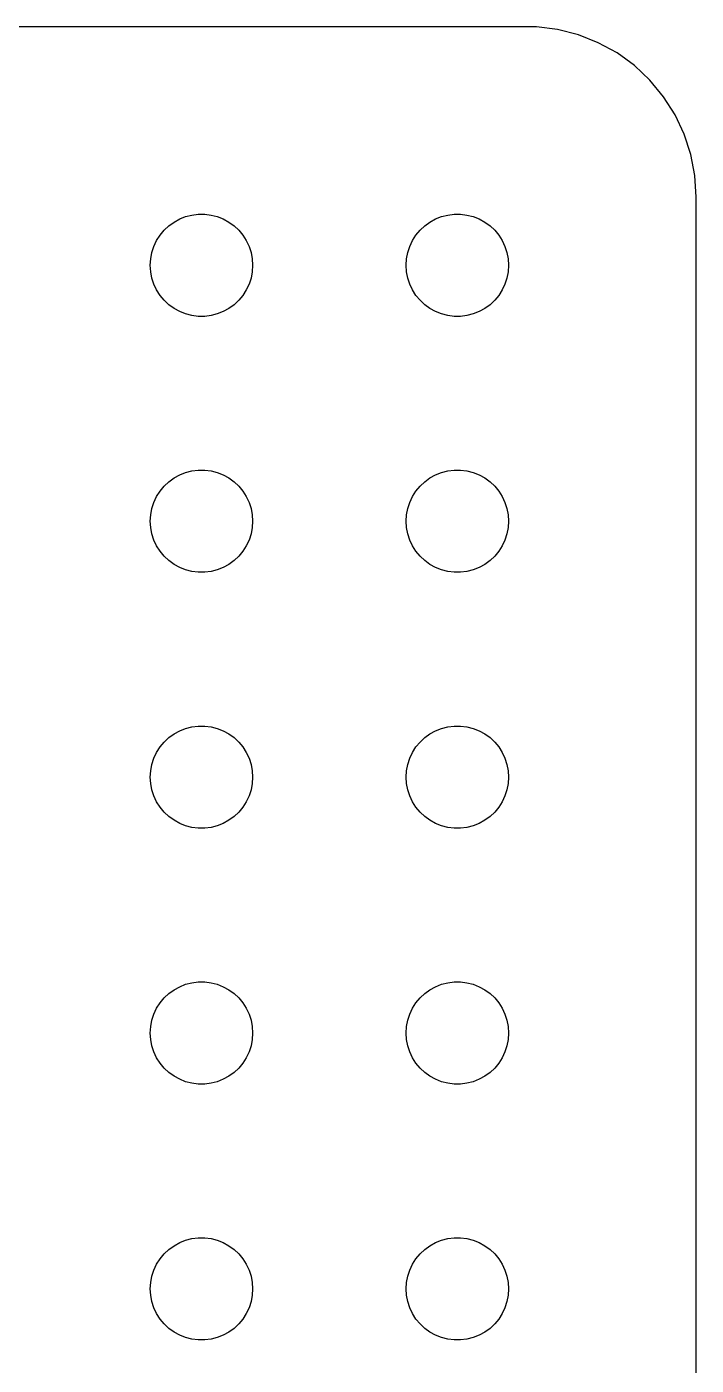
# Model space of a CAD drawing. Header units: metres. Extents: x -37 to 37, y 215 to 541.
# Drawn here: x 17.38 to 37, y 333.76 to 372.99 of the extents above; entities that cross this region are included whole.
import ezdxf

# ---------------------------------------------------------------- set-up
doc = ezdxf.new("R2010")
doc.units = ezdxf.units.M

msp = doc.modelspace()

# ---------------------------------------------------------------- linework, layer by layer
for p, q in [((32.3139, 372.99), (-32.3139, 372.99)), ((32.9369, 372.911), (32.3139, 372.99)), ((33.5451, 372.755), (32.9369, 372.911)), ((34.1289, 372.524), (33.5451, 372.755)), ((34.6791, 372.222), (34.1289, 372.524)), ((35.1871, 371.853), (34.6791, 372.222)), ((35.6448, 371.423), (35.1871, 371.853)), ((36.0451, 370.939), (35.6448, 371.423)), ((36.3815, 370.409), (36.0451, 370.939)), ((36.6489, 369.841), (36.3815, 370.409)), ((36.8429, 369.243), (36.6489, 369.841)), ((36.9606, 368.627), (36.8429, 369.243)), ((37, 368), (36.9606, 368.627)), ((37, 304), (37, 368)), ((21.5439, 367.156), (21.6963, 367.266)), ((21.6963, 367.266), (21.8613, 367.357)), ((21.8613, 367.357), (22.0365, 367.427)), ((22.0365, 367.427), (22.2189, 367.473)), ((22.2189, 367.473), (22.4058, 367.497)), ((22.4058, 367.497), (22.5942, 367.497)), ((22.5942, 367.497), (22.7811, 367.473)), ((22.7811, 367.473), (22.9635, 367.427)), ((22.9635, 367.427), (23.1387, 367.357)), ((23.1387, 367.357), (23.3037, 367.266)), ((23.3037, 367.266), (23.4561, 367.156)), ((29.0439, 367.156), (29.1963, 367.266)), ((29.1963, 367.266), (29.3613, 367.357)), ((29.3613, 367.357), (29.5365, 367.427)), ((29.5365, 367.427), (29.7189, 367.473)), ((29.7189, 367.473), (29.9058, 367.497)), ((29.9058, 367.497), (30.0942, 367.497)), ((30.0942, 367.497), (30.2811, 367.473)), ((30.2811, 367.473), (30.4635, 367.427)), ((30.4635, 367.427), (30.6387, 367.357)), ((30.6387, 367.357), (30.8037, 367.266)), ((30.8037, 367.266), (30.9561, 367.156)), ((21.1855, 366.723), (21.2865, 366.882)), ((21.2865, 366.882), (21.4065, 367.027)), ((21.4065, 367.027), (21.5439, 367.156)), ((23.4561, 367.156), (23.5934, 367.027)), ((23.5934, 367.027), (23.7135, 366.882)), ((23.7135, 366.882), (23.8145, 366.723)), ((28.6855, 366.723), (28.7865, 366.882)), ((28.7865, 366.882), (28.9065, 367.027)), ((28.9065, 367.027), (29.0439, 367.156)), ((30.9561, 367.156), (31.0934, 367.027)), ((31.0934, 367.027), (31.2135, 366.882)), ((31.2135, 366.882), (31.3145, 366.723)), ((21.0471, 366.373), (21.1053, 366.552)), ((21.1053, 366.552), (21.1855, 366.723)), ((23.8145, 366.723), (23.8947, 366.552)), ((23.8947, 366.552), (23.9529, 366.373)), ((28.5471, 366.373), (28.6053, 366.552)), ((28.6053, 366.552), (28.6855, 366.723)), ((31.3145, 366.723), (31.3947, 366.552)), ((31.3947, 366.552), (31.4529, 366.373)), ((21, 366), (21.0118, 366.188)), ((21.0118, 365.812), (21, 366)), ((21.0118, 366.188), (21.0471, 366.373)), ((23.9529, 366.373), (23.9882, 366.188)), ((23.9882, 366.188), (24, 366)), ((24, 366), (23.9882, 365.812)), ((28.5, 366), (28.5118, 366.188)), ((28.5118, 365.812), (28.5, 366)), ((28.5118, 366.188), (28.5471, 366.373)), ((31.4529, 366.373), (31.4882, 366.188)), ((31.4882, 366.188), (31.5, 366)), ((31.5, 366), (31.4882, 365.812)), ((21.0471, 365.627), (21.0118, 365.812)), ((21.1053, 365.448), (21.0471, 365.627)), ((23.9529, 365.627), (23.8947, 365.448)), ((23.9882, 365.812), (23.9529, 365.627)), ((28.5471, 365.627), (28.5118, 365.812)), ((28.6053, 365.448), (28.5471, 365.627)), ((31.4529, 365.627), (31.3947, 365.448)), ((31.4882, 365.812), (31.4529, 365.627)), ((21.1855, 365.277), (21.1053, 365.448)), ((21.2865, 365.118), (21.1855, 365.277)), ((23.8145, 365.277), (23.7135, 365.118)), ((23.8947, 365.448), (23.8145, 365.277)), ((28.6855, 365.277), (28.6053, 365.448)), ((28.7865, 365.118), (28.6855, 365.277)), ((31.3145, 365.277), (31.2135, 365.118)), ((31.3947, 365.448), (31.3145, 365.277)), ((21.4065, 364.973), (21.2865, 365.118)), ((21.5439, 364.844), (21.4065, 364.973)), ((21.6963, 364.734), (21.5439, 364.844)), ((23.4561, 364.844), (23.3037, 364.734)), ((23.5934, 364.973), (23.4561, 364.844)), ((23.7135, 365.118), (23.5934, 364.973)), ((28.9065, 364.973), (28.7865, 365.118)), ((29.0439, 364.844), (28.9065, 364.973)), ((29.1963, 364.734), (29.0439, 364.844)), ((30.9561, 364.844), (30.8037, 364.734)), ((31.0934, 364.973), (30.9561, 364.844)), ((31.2135, 365.118), (31.0934, 364.973)), ((21.8613, 364.643), (21.6963, 364.734)), ((22.0365, 364.573), (21.8613, 364.643)), ((22.2189, 364.527), (22.0365, 364.573)), ((22.4058, 364.503), (22.2189, 364.527)), ((22.5942, 364.503), (22.4058, 364.503)), ((22.7811, 364.527), (22.5942, 364.503)), ((22.9635, 364.573), (22.7811, 364.527)), ((23.1387, 364.643), (22.9635, 364.573)), ((23.3037, 364.734), (23.1387, 364.643)), ((29.3613, 364.643), (29.1963, 364.734)), ((29.5365, 364.573), (29.3613, 364.643)), ((29.7189, 364.527), (29.5365, 364.573)), ((29.9058, 364.503), (29.7189, 364.527)), ((30.0942, 364.503), (29.9058, 364.503)), ((30.2811, 364.527), (30.0942, 364.503)), ((30.4635, 364.573), (30.2811, 364.527)), ((30.6387, 364.643), (30.4635, 364.573)), ((30.8037, 364.734), (30.6387, 364.643)), ((21.5439, 359.656), (21.6963, 359.766)), ((21.6963, 359.766), (21.8613, 359.857)), ((21.8613, 359.857), (22.0365, 359.927)), ((22.0365, 359.927), (22.2189, 359.973)), ((22.2189, 359.973), (22.4058, 359.997)), ((22.4058, 359.997), (22.5942, 359.997)), ((22.5942, 359.997), (22.7811, 359.973)), ((22.7811, 359.973), (22.9635, 359.927)), ((22.9635, 359.927), (23.1387, 359.857)), ((23.1387, 359.857), (23.3037, 359.766)), ((23.3037, 359.766), (23.4561, 359.656)), ((29.0439, 359.656), (29.1963, 359.766)), ((29.1963, 359.766), (29.3613, 359.857)), ((29.3613, 359.857), (29.5365, 359.927)), ((29.5365, 359.927), (29.7189, 359.973)), ((29.7189, 359.973), (29.9058, 359.997)), ((29.9058, 359.997), (30.0942, 359.997)), ((30.0942, 359.997), (30.2811, 359.973)), ((30.2811, 359.973), (30.4635, 359.927)), ((30.4635, 359.927), (30.6387, 359.857)), ((30.6387, 359.857), (30.8037, 359.766)), ((30.8037, 359.766), (30.9561, 359.656)), ((21.1855, 359.223), (21.2865, 359.382)), ((21.2865, 359.382), (21.4065, 359.527)), ((21.4065, 359.527), (21.5439, 359.656)), ((23.4561, 359.656), (23.5934, 359.527)), ((23.5934, 359.527), (23.7135, 359.382)), ((23.7135, 359.382), (23.8145, 359.223)), ((28.6855, 359.223), (28.7865, 359.382)), ((28.7865, 359.382), (28.9065, 359.527)), ((28.9065, 359.527), (29.0439, 359.656)), ((30.9561, 359.656), (31.0934, 359.527)), ((31.0934, 359.527), (31.2135, 359.382)), ((31.2135, 359.382), (31.3145, 359.223)), ((21.0471, 358.873), (21.1053, 359.052)), ((21.1053, 359.052), (21.1855, 359.223)), ((23.8145, 359.223), (23.8947, 359.052)), ((23.8947, 359.052), (23.9529, 358.873)), ((28.5471, 358.873), (28.6053, 359.052)), ((28.6053, 359.052), (28.6855, 359.223)), ((31.3145, 359.223), (31.3947, 359.052)), ((31.3947, 359.052), (31.4529, 358.873)), ((21, 358.5), (21.0118, 358.688)), ((21.0118, 358.688), (21.0471, 358.873)), ((23.9529, 358.873), (23.9882, 358.688)), ((23.9882, 358.688), (24, 358.5)), ((28.5, 358.5), (28.5118, 358.688)), ((28.5118, 358.688), (28.5471, 358.873)), ((31.4529, 358.873), (31.4882, 358.688)), ((31.4882, 358.688), (31.5, 358.5)), ((21.0118, 358.312), (21, 358.5)), ((21.0471, 358.127), (21.0118, 358.312)), ((23.9882, 358.312), (23.9529, 358.127)), ((24, 358.5), (23.9882, 358.312)), ((28.5118, 358.312), (28.5, 358.5)), ((28.5471, 358.127), (28.5118, 358.312)), ((31.4882, 358.312), (31.4529, 358.127)), ((31.5, 358.5), (31.4882, 358.312)), ((21.1053, 357.948), (21.0471, 358.127)), ((21.1855, 357.777), (21.1053, 357.948)), ((21.2865, 357.618), (21.1855, 357.777)), ((23.8145, 357.777), (23.7135, 357.618)), ((23.8947, 357.948), (23.8145, 357.777)), ((23.9529, 358.127), (23.8947, 357.948)), ((28.6053, 357.948), (28.5471, 358.127)), ((28.6855, 357.777), (28.6053, 357.948)), ((28.7865, 357.618), (28.6855, 357.777)), ((31.3145, 357.777), (31.2135, 357.618)), ((31.3947, 357.948), (31.3145, 357.777)), ((31.4529, 358.127), (31.3947, 357.948)), ((21.4065, 357.473), (21.2865, 357.618)), ((21.5439, 357.344), (21.4065, 357.473)), ((23.5934, 357.473), (23.4561, 357.344)), ((23.7135, 357.618), (23.5934, 357.473)), ((28.9065, 357.473), (28.7865, 357.618)), ((29.0439, 357.344), (28.9065, 357.473)), ((31.0934, 357.473), (30.9561, 357.344)), ((31.2135, 357.618), (31.0934, 357.473)), ((21.6963, 357.234), (21.5439, 357.344)), ((21.8613, 357.143), (21.6963, 357.234)), ((22.0365, 357.073), (21.8613, 357.143)), ((22.2189, 357.027), (22.0365, 357.073)), ((22.4058, 357.003), (22.2189, 357.027)), ((22.5942, 357.003), (22.4058, 357.003)), ((22.7811, 357.027), (22.5942, 357.003)), ((22.9635, 357.073), (22.7811, 357.027)), ((23.1387, 357.143), (22.9635, 357.073)), ((23.3037, 357.234), (23.1387, 357.143)), ((23.4561, 357.344), (23.3037, 357.234)), ((29.1963, 357.234), (29.0439, 357.344)), ((29.3613, 357.143), (29.1963, 357.234)), ((29.5365, 357.073), (29.3613, 357.143)), ((29.7189, 357.027), (29.5365, 357.073)), ((29.9058, 357.003), (29.7189, 357.027)), ((30.0942, 357.003), (29.9058, 357.003)), ((30.2811, 357.027), (30.0942, 357.003)), ((30.4635, 357.073), (30.2811, 357.027)), ((30.6387, 357.143), (30.4635, 357.073)), ((30.8037, 357.234), (30.6387, 357.143)), ((30.9561, 357.344), (30.8037, 357.234)), ((21.5439, 352.156), (21.6963, 352.266)), ((21.6963, 352.266), (21.8613, 352.357)), ((21.8613, 352.357), (22.0365, 352.427)), ((22.0365, 352.427), (22.2189, 352.473)), ((22.2189, 352.473), (22.4058, 352.497)), ((22.4058, 352.497), (22.5942, 352.497)), ((22.5942, 352.497), (22.7811, 352.473)), ((22.7811, 352.473), (22.9635, 352.427)), ((22.9635, 352.427), (23.1387, 352.357)), ((23.1387, 352.357), (23.3037, 352.266)), ((23.3037, 352.266), (23.4561, 352.156)), ((29.0439, 352.156), (29.1963, 352.266)), ((29.1963, 352.266), (29.3613, 352.357)), ((29.3613, 352.357), (29.5365, 352.427)), ((29.5365, 352.427), (29.7189, 352.473)), ((29.7189, 352.473), (29.9058, 352.497)), ((29.9058, 352.497), (30.0942, 352.497)), ((30.0942, 352.497), (30.2811, 352.473)), ((30.2811, 352.473), (30.4635, 352.427)), ((30.4635, 352.427), (30.6387, 352.357)), ((30.6387, 352.357), (30.8037, 352.266)), ((30.8037, 352.266), (30.9561, 352.156)), ((21.1855, 351.723), (21.2865, 351.882)), ((21.2865, 351.882), (21.4065, 352.027)), ((21.4065, 352.027), (21.5439, 352.156)), ((23.4561, 352.156), (23.5934, 352.027)), ((23.5934, 352.027), (23.7135, 351.882)), ((23.7135, 351.882), (23.8145, 351.723)), ((28.6855, 351.723), (28.7865, 351.882)), ((28.7865, 351.882), (28.9065, 352.027)), ((28.9065, 352.027), (29.0439, 352.156)), ((30.9561, 352.156), (31.0934, 352.027)), ((31.0934, 352.027), (31.2135, 351.882)), ((31.2135, 351.882), (31.3145, 351.723)), ((21.0471, 351.373), (21.1053, 351.552)), ((21.1053, 351.552), (21.1855, 351.723)), ((23.8145, 351.723), (23.8947, 351.552)), ((23.8947, 351.552), (23.9529, 351.373)), ((28.5471, 351.373), (28.6053, 351.552)), ((28.6053, 351.552), (28.6855, 351.723)), ((31.3145, 351.723), (31.3947, 351.552)), ((31.3947, 351.552), (31.4529, 351.373)), ((21, 351), (21.0118, 351.188)), ((21.0118, 351.188), (21.0471, 351.373)), ((23.9529, 351.373), (23.9882, 351.188)), ((23.9882, 351.188), (24, 351)), ((28.5, 351), (28.5118, 351.188)), ((28.5118, 351.188), (28.5471, 351.373)), ((31.4529, 351.373), (31.4882, 351.188)), ((31.4882, 351.188), (31.5, 351)), ((21.0118, 350.812), (21, 351)), ((21.0471, 350.627), (21.0118, 350.812)), ((23.9882, 350.812), (23.9529, 350.627)), ((24, 351), (23.9882, 350.812)), ((28.5118, 350.812), (28.5, 351)), ((28.5471, 350.627), (28.5118, 350.812)), ((31.4882, 350.812), (31.4529, 350.627)), ((31.5, 351), (31.4882, 350.812)), ((21.1053, 350.448), (21.0471, 350.627)), ((21.1855, 350.277), (21.1053, 350.448)), ((23.8947, 350.448), (23.8145, 350.277)), ((23.9529, 350.627), (23.8947, 350.448)), ((28.6053, 350.448), (28.5471, 350.627)), ((28.6855, 350.277), (28.6053, 350.448)), ((31.3947, 350.448), (31.3145, 350.277)), ((31.4529, 350.627), (31.3947, 350.448)), ((21.2865, 350.118), (21.1855, 350.277)), ((21.4065, 349.973), (21.2865, 350.118)), ((21.5439, 349.844), (21.4065, 349.973)), ((23.5934, 349.973), (23.4561, 349.844)), ((23.7135, 350.118), (23.5934, 349.973)), ((23.8145, 350.277), (23.7135, 350.118)), ((28.7865, 350.118), (28.6855, 350.277)), ((28.9065, 349.973), (28.7865, 350.118)), ((29.0439, 349.844), (28.9065, 349.973)), ((31.0934, 349.973), (30.9561, 349.844)), ((31.2135, 350.118), (31.0934, 349.973)), ((31.3145, 350.277), (31.2135, 350.118)), ((21.6963, 349.734), (21.5439, 349.844)), ((21.8613, 349.643), (21.6963, 349.734)), ((22.0365, 349.573), (21.8613, 349.643)), ((22.2189, 349.527), (22.0365, 349.573)), ((22.4058, 349.503), (22.2189, 349.527)), ((22.7811, 349.527), (22.5942, 349.503)), ((22.9635, 349.573), (22.7811, 349.527)), ((23.1387, 349.643), (22.9635, 349.573)), ((23.3037, 349.734), (23.1387, 349.643)), ((23.4561, 349.844), (23.3037, 349.734)), ((29.1963, 349.734), (29.0439, 349.844)), ((29.3613, 349.643), (29.1963, 349.734)), ((29.5365, 349.573), (29.3613, 349.643)), ((29.7189, 349.527), (29.5365, 349.573)), ((29.9058, 349.503), (29.7189, 349.527)), ((30.2811, 349.527), (30.0942, 349.503)), ((30.4635, 349.573), (30.2811, 349.527)), ((30.6387, 349.643), (30.4635, 349.573)), ((30.8037, 349.734), (30.6387, 349.643)), ((30.9561, 349.844), (30.8037, 349.734)), ((22.5942, 349.503), (22.4058, 349.503)), ((30.0942, 349.503), (29.9058, 349.503)), ((21.6963, 344.766), (21.8613, 344.857)), ((21.8613, 344.857), (22.0365, 344.927)), ((22.0365, 344.927), (22.2189, 344.973)), ((22.2189, 344.973), (22.4058, 344.997)), ((22.4058, 344.997), (22.5942, 344.997)), ((22.5942, 344.997), (22.7811, 344.973)), ((22.7811, 344.973), (22.9635, 344.927)), ((22.9635, 344.927), (23.1387, 344.857)), ((23.1387, 344.857), (23.3037, 344.766)), ((29.1963, 344.766), (29.3613, 344.857)), ((29.3613, 344.857), (29.5365, 344.927)), ((29.5365, 344.927), (29.7189, 344.973)), ((29.7189, 344.973), (29.9058, 344.997)), ((29.9058, 344.997), (30.0942, 344.997)), ((30.0942, 344.997), (30.2811, 344.973)), ((30.2811, 344.973), (30.4635, 344.927)), ((30.4635, 344.927), (30.6387, 344.857)), ((30.6387, 344.857), (30.8037, 344.766)), ((21.2865, 344.382), (21.4065, 344.527)), ((21.4065, 344.527), (21.5439, 344.656)), ((21.5439, 344.656), (21.6963, 344.766)), ((23.3037, 344.766), (23.4561, 344.656)), ((23.4561, 344.656), (23.5934, 344.527)), ((23.5934, 344.527), (23.7135, 344.382)), ((28.7865, 344.382), (28.9065, 344.527)), ((28.9065, 344.527), (29.0439, 344.656)), ((29.0439, 344.656), (29.1963, 344.766)), ((30.8037, 344.766), (30.9561, 344.656)), ((30.9561, 344.656), (31.0934, 344.527)), ((31.0934, 344.527), (31.2135, 344.382)), ((21.0471, 343.873), (21.1053, 344.052)), ((21.1053, 344.052), (21.1855, 344.223)), ((21.1855, 344.223), (21.2865, 344.382)), ((23.7135, 344.382), (23.8145, 344.223)), ((23.8145, 344.223), (23.8947, 344.052)), ((23.8947, 344.052), (23.9529, 343.873)), ((28.5471, 343.873), (28.6053, 344.052)), ((28.6053, 344.052), (28.6855, 344.223)), ((28.6855, 344.223), (28.7865, 344.382)), ((31.2135, 344.382), (31.3145, 344.223)), ((31.3145, 344.223), (31.3947, 344.052)), ((31.3947, 344.052), (31.4529, 343.873)), ((21, 343.5), (21.0118, 343.688)), ((21.0118, 343.688), (21.0471, 343.873)), ((23.9529, 343.873), (23.9882, 343.688)), ((23.9882, 343.688), (24, 343.5)), ((28.5, 343.5), (28.5118, 343.688)), ((28.5118, 343.688), (28.5471, 343.873)), ((31.4529, 343.873), (31.4882, 343.688)), ((31.4882, 343.688), (31.5, 343.5)), ((21.0118, 343.312), (21, 343.5)), ((21.0471, 343.127), (21.0118, 343.312)), ((23.9882, 343.312), (23.9529, 343.127)), ((24, 343.5), (23.9882, 343.312)), ((28.5118, 343.312), (28.5, 343.5)), ((28.5471, 343.127), (28.5118, 343.312)), ((31.4882, 343.312), (31.4529, 343.127)), ((31.5, 343.5), (31.4882, 343.312)), ((21.1053, 342.948), (21.0471, 343.127)), ((21.1855, 342.777), (21.1053, 342.948)), ((23.8947, 342.948), (23.8145, 342.777)), ((23.9529, 343.127), (23.8947, 342.948)), ((28.6053, 342.948), (28.5471, 343.127)), ((28.6855, 342.777), (28.6053, 342.948)), ((31.3947, 342.948), (31.3145, 342.777)), ((31.4529, 343.127), (31.3947, 342.948)), ((21.2865, 342.618), (21.1855, 342.777)), ((21.4065, 342.473), (21.2865, 342.618)), ((21.5439, 342.344), (21.4065, 342.473)), ((23.5934, 342.473), (23.4561, 342.344)), ((23.7135, 342.618), (23.5934, 342.473)), ((23.8145, 342.777), (23.7135, 342.618)), ((28.7865, 342.618), (28.6855, 342.777)), ((28.9065, 342.473), (28.7865, 342.618)), ((29.0439, 342.344), (28.9065, 342.473)), ((31.0934, 342.473), (30.9561, 342.344)), ((31.2135, 342.618), (31.0934, 342.473)), ((31.3145, 342.777), (31.2135, 342.618)), ((21.6963, 342.234), (21.5439, 342.344)), ((21.8613, 342.143), (21.6963, 342.234)), ((22.0365, 342.073), (21.8613, 342.143)), ((22.2189, 342.027), (22.0365, 342.073)), ((22.9635, 342.073), (22.7811, 342.027)), ((23.1387, 342.143), (22.9635, 342.073)), ((23.3037, 342.234), (23.1387, 342.143)), ((23.4561, 342.344), (23.3037, 342.234)), ((29.1963, 342.234), (29.0439, 342.344)), ((29.3613, 342.143), (29.1963, 342.234)), ((29.5365, 342.073), (29.3613, 342.143)), ((29.7189, 342.027), (29.5365, 342.073)), ((30.4635, 342.073), (30.2811, 342.027)), ((30.6387, 342.143), (30.4635, 342.073)), ((30.8037, 342.234), (30.6387, 342.143)), ((30.9561, 342.344), (30.8037, 342.234)), ((22.4058, 342.003), (22.2189, 342.027)), ((22.5942, 342.003), (22.4058, 342.003)), ((22.7811, 342.027), (22.5942, 342.003)), ((29.9058, 342.003), (29.7189, 342.027)), ((30.0942, 342.003), (29.9058, 342.003)), ((30.2811, 342.027), (30.0942, 342.003)), ((21.6963, 337.266), (21.8613, 337.357)), ((21.8613, 337.357), (22.0365, 337.427)), ((22.0365, 337.427), (22.2189, 337.473)), ((22.2189, 337.473), (22.4058, 337.497)), ((22.4058, 337.497), (22.5942, 337.497)), ((22.5942, 337.497), (22.7811, 337.473)), ((22.7811, 337.473), (22.9635, 337.427)), ((22.9635, 337.427), (23.1387, 337.357)), ((23.1387, 337.357), (23.3037, 337.266)), ((29.1963, 337.266), (29.3613, 337.357)), ((29.3613, 337.357), (29.5365, 337.427)), ((29.5365, 337.427), (29.7189, 337.473)), ((29.7189, 337.473), (29.9058, 337.497)), ((29.9058, 337.497), (30.0942, 337.497)), ((30.0942, 337.497), (30.2811, 337.473)), ((30.2811, 337.473), (30.4635, 337.427)), ((30.4635, 337.427), (30.6387, 337.357)), ((30.6387, 337.357), (30.8037, 337.266)), ((21.2865, 336.882), (21.4065, 337.027)), ((21.4065, 337.027), (21.5439, 337.156)), ((21.5439, 337.156), (21.6963, 337.266)), ((23.3037, 337.266), (23.4561, 337.156)), ((23.4561, 337.156), (23.5934, 337.027)), ((23.5934, 337.027), (23.7135, 336.882)), ((28.7865, 336.882), (28.9065, 337.027)), ((28.9065, 337.027), (29.0439, 337.156)), ((29.0439, 337.156), (29.1963, 337.266)), ((30.8037, 337.266), (30.9561, 337.156)), ((30.9561, 337.156), (31.0934, 337.027)), ((31.0934, 337.027), (31.2135, 336.882)), ((21.1053, 336.552), (21.1855, 336.723)), ((21.1855, 336.723), (21.2865, 336.882)), ((23.7135, 336.882), (23.8145, 336.723)), ((23.8145, 336.723), (23.8947, 336.552)), ((28.6053, 336.552), (28.6855, 336.723)), ((28.6855, 336.723), (28.7865, 336.882)), ((31.2135, 336.882), (31.3145, 336.723)), ((31.3145, 336.723), (31.3947, 336.552)), ((21, 336), (21.0118, 336.188)), ((21.0118, 336.188), (21.0471, 336.373)), ((21.0471, 336.373), (21.1053, 336.552)), ((23.8947, 336.552), (23.9529, 336.373)), ((23.9529, 336.373), (23.9882, 336.188)), ((23.9882, 336.188), (24, 336)), ((28.5, 336), (28.5118, 336.188)), ((28.5118, 336.188), (28.5471, 336.373)), ((28.5471, 336.373), (28.6053, 336.552)), ((31.3947, 336.552), (31.4529, 336.373)), ((31.4529, 336.373), (31.4882, 336.188)), ((31.4882, 336.188), (31.5, 336)), ((21.0118, 335.812), (21, 336)), ((21.0471, 335.627), (21.0118, 335.812)), ((23.9882, 335.812), (23.9529, 335.627)), ((24, 336), (23.9882, 335.812)), ((28.5118, 335.812), (28.5, 336)), ((28.5471, 335.627), (28.5118, 335.812)), ((31.4882, 335.812), (31.4529, 335.627)), ((31.5, 336), (31.4882, 335.812)), ((21.1053, 335.448), (21.0471, 335.627)), ((21.1855, 335.277), (21.1053, 335.448)), ((23.8947, 335.448), (23.8145, 335.277)), ((23.9529, 335.627), (23.8947, 335.448)), ((28.6053, 335.448), (28.5471, 335.627)), ((28.6855, 335.277), (28.6053, 335.448)), ((31.3947, 335.448), (31.3145, 335.277)), ((31.4529, 335.627), (31.3947, 335.448)), ((21.2865, 335.118), (21.1855, 335.277)), ((21.4065, 334.973), (21.2865, 335.118)), ((23.7135, 335.118), (23.5934, 334.973)), ((23.8145, 335.277), (23.7135, 335.118)), ((28.7865, 335.118), (28.6855, 335.277)), ((28.9065, 334.973), (28.7865, 335.118)), ((31.2135, 335.118), (31.0934, 334.973)), ((31.3145, 335.277), (31.2135, 335.118)), ((21.5439, 334.844), (21.4065, 334.973)), ((21.6963, 334.734), (21.5439, 334.844)), ((21.8613, 334.643), (21.6963, 334.734)), ((22.0365, 334.573), (21.8613, 334.643)), ((23.1387, 334.643), (22.9635, 334.573)), ((23.3037, 334.734), (23.1387, 334.643)), ((23.4561, 334.844), (23.3037, 334.734)), ((23.5934, 334.973), (23.4561, 334.844)), ((29.0439, 334.844), (28.9065, 334.973)), ((29.1963, 334.734), (29.0439, 334.844)), ((29.3613, 334.643), (29.1963, 334.734)), ((29.5365, 334.573), (29.3613, 334.643)), ((30.6387, 334.643), (30.4635, 334.573)), ((30.8037, 334.734), (30.6387, 334.643)), ((30.9561, 334.844), (30.8037, 334.734)), ((31.0934, 334.973), (30.9561, 334.844)), ((22.2189, 334.527), (22.0365, 334.573)), ((22.4058, 334.503), (22.2189, 334.527)), ((22.5942, 334.503), (22.4058, 334.503)), ((22.7811, 334.527), (22.5942, 334.503)), ((22.9635, 334.573), (22.7811, 334.527)), ((29.7189, 334.527), (29.5365, 334.573)), ((29.9058, 334.503), (29.7189, 334.527)), ((30.0942, 334.503), (29.9058, 334.503)), ((30.2811, 334.527), (30.0942, 334.503)), ((30.4635, 334.573), (30.2811, 334.527))]:
    msp.add_line(p, q)

doc.saveas('drawing.dxf')
